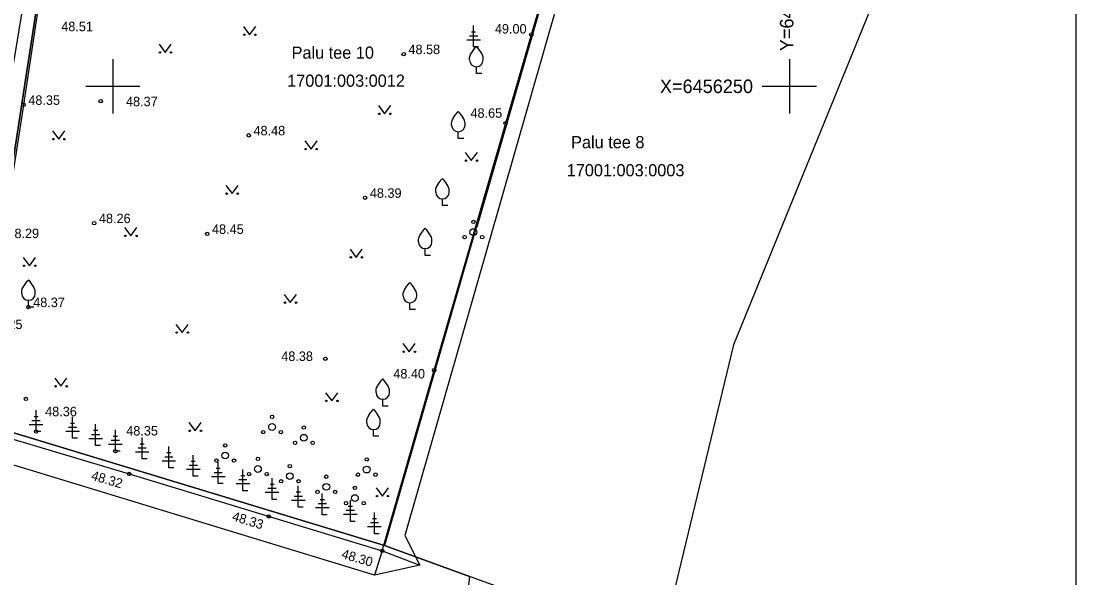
# Model space of a CAD drawing. Extents: x 640232 to 641398, y 6456157 to 6459248.
# Drawn here: x 641243.2 to 641321.2, y 6456213.7 to 6456254.8 of the extents above; entities that cross this region are included whole.
import ezdxf

# ---------------------------------------------------------------- set-up
doc = ezdxf.new("R2010")
doc.units = 0
for name, color, linetype in [('AED', 7, 'Continuous'), ('HALJASTUS', 7, 'Continuous'), ('KORGUS-EH2000', 7, 'Continuous'), ('MOOTPIIR', 7, 'Continuous'), ('PIIR', 7, 'Continuous'), ('PUU', 7, 'Continuous'), ('VORK', 7, 'Continuous'), ('VORMISTUS', 7, 'Continuous')]:
    doc.layers.add(name, color=color, linetype=linetype)

msp = doc.modelspace()

# ---------------------------------------------------------------- linework, layer by layer
at = {"layer": 'AED'}
for q in [(641269.328, 6456213.856), (641272.697, 6456214.597)]:
    msp.add_line((641269.905, 6456215.658), q, dxfattribs=at)
msp.add_lwpolyline([(641249.405, 6456287.264), (641247.257, 6456274.018), (641244.983, 6456259.27), (641243.396, 6456248.63), (641241.851, 6456238.78), (641240.624, 6456232.057), (641239.661, 6456224.788), (641240.521, 6456224.532), (641251.19, 6456221.351), (641269.905, 6456215.658), (641270.646, 6456218.237), (641273.744, 6456229.021), (641280.928, 6456253.833), (641286.142, 6456271.585)], dxfattribs=at)
at = {"layer": 'HALJASTUS'}
for p, q in [((641259.643, 6456254.415), (641260.106, 6456253.809)), ((641260.106, 6456253.809), (641260.552, 6456254.415)), ((641253.407, 6456253.111), (641253.87, 6456252.504)), ((641253.87, 6456252.504), (641254.316, 6456253.111)), ((641269.621, 6456248.572), (641270.085, 6456247.965)), ((641270.085, 6456247.965), (641270.53, 6456248.572)), ((641245.526, 6456246.7), (641245.99, 6456246.093)), ((641245.99, 6456246.093), (641246.435, 6456246.7)), ((641264.179, 6456245.963), (641264.642, 6456245.356)), ((641264.642, 6456245.356), (641265.088, 6456245.963)), ((641276.028, 6456245.112), (641276.491, 6456244.505)), ((641276.491, 6456244.505), (641276.937, 6456245.112)), ((641258.339, 6456242.672), (641258.803, 6456242.065)), ((641258.803, 6456242.065), (641259.248, 6456242.672)), ((641250.855, 6456239.552), (641251.319, 6456238.945)), ((641251.319, 6456238.945), (641251.764, 6456239.552)), ((641267.524, 6456237.963), (641267.987, 6456237.357)), ((641267.987, 6456237.357), (641268.433, 6456237.963)), ((641243.372, 6456237.339), (641243.835, 6456236.733)), ((641243.835, 6456236.733), (641244.281, 6456237.339)), ((641262.648, 6456234.616), (641263.111, 6456234.01)), ((641263.111, 6456234.01), (641263.557, 6456234.616)), ((641254.654, 6456232.404), (641255.117, 6456231.797)), ((641255.117, 6456231.797), (641255.563, 6456232.404)), ((641271.435, 6456230.986), (641271.899, 6456230.379)), ((641271.899, 6456230.379), (641272.344, 6456230.986)), ((641245.696, 6456228.433), (641246.16, 6456227.826)), ((641246.16, 6456227.826), (641246.605, 6456228.433)), ((641265.709, 6456227.355), (641266.173, 6456226.748)), ((641266.173, 6456226.748), (641266.618, 6456227.355)), ((641255.618, 6456225.142), (641256.081, 6456224.536)), ((641256.081, 6456224.536), (641256.527, 6456225.142)), ((641269.451, 6456220.32), (641269.915, 6456219.713)), ((641269.915, 6456219.713), (641270.36, 6456220.32))]:
    msp.add_line(p, q, dxfattribs=at)
msp.add_lwpolyline([(641289.888, 6456269.734), (641286.142, 6456271.585), (641276.904, 6456239.592)], dxfattribs=at)
for centre in [(641259.705, 6456253.809), (641260.534, 6456253.809), (641253.469, 6456252.504), (641254.298, 6456252.504), (641269.684, 6456247.965), (641270.512, 6456247.965), (641245.589, 6456246.093), (641246.417, 6456246.093), (641264.241, 6456245.356), (641265.07, 6456245.356), (641276.09, 6456244.505), (641276.919, 6456244.505), (641258.402, 6456242.065), (641259.23, 6456242.065), (641250.918, 6456238.945), (641251.747, 6456238.945), (641267.586, 6456237.357), (641268.415, 6456237.357), (641243.434, 6456236.733), (641244.263, 6456236.733), (641262.71, 6456234.01), (641263.539, 6456234.01), (641254.716, 6456231.797), (641255.545, 6456231.797), (641271.498, 6456230.379), (641272.327, 6456230.379), (641245.759, 6456227.826), (641246.587, 6456227.826), (641265.772, 6456226.748), (641266.601, 6456226.748), (641255.68, 6456224.536), (641256.509, 6456224.536), (641269.514, 6456219.713), (641270.342, 6456219.713)]:
    msp.add_circle(centre, 0.055, dxfattribs=at)
at = {"layer": 'KORGUS-EH2000'}
for centre in [(641280.928, 6456253.833), (641271.492, 6456252.379), (641243.396, 6456248.63), (641249.095, 6456248.911), (641279.023, 6456247.265), (641260.04, 6456246.375), (641268.641, 6456241.759), (641248.615, 6456239.886), (641256.974, 6456239.091), (641243.756, 6456233.682), (641265.701, 6456229.862), (641273.744, 6456229.021), (641244.317, 6456224.477), (641250.179, 6456223.022), (641251.19, 6456221.351), (641261.518, 6456218.207), (641269.905, 6456215.658)]:
    msp.add_circle(centre, 0.125, dxfattribs=at)
at = {"layer": 'MOOTPIIR'}
msp.add_lwpolyline([(641272.697, 6456214.597), (641269.328, 6456213.856), (641239.413, 6456222.992), (641238.26, 6456225.193), (641244.31, 6456261.634), (641247.379, 6456289.057), (641249.184, 6456294.76), (641251.376, 6456299.692), (641294.593, 6456281.246), (641289.863, 6456269.673), (641286.915, 6456270.354), (641271.569, 6456216.798)], close=True, dxfattribs=at)
at = {"layer": 'PIIR'}
for points in [[(641239.64, 6456225.31), (641208.22, 6456234.22), (641215.65, 6456273.75), (641220.48, 6456299.72), (641249.24, 6456287.51)], [(641270.08, 6456216.06), (641239.64, 6456225.31), (641249.24, 6456287.51), (641286.12, 6456271.75)], [(641308.52, 6456261.92), (641295.87, 6456230.89), (641290.5, 6456208.63), (641270.08, 6456216.06), (641286.12, 6456271.75)], [(641239.64, 6456225.31), (641270.08, 6456216.06), (641276.35, 6456213.77), (641269.66, 6456156.77), (641231.21, 6456163.61)]]:
    msp.add_lwpolyline(points, close=True, dxfattribs=at)
at = {"layer": 'PUU'}
for p, q in [((641276.662, 6456252.91), (641276.662, 6456254.485)), ((641277.162, 6456253.41), (641276.162, 6456253.41)), ((641276.962, 6456253.71), (641276.362, 6456253.71)), ((641276.812, 6456254.01), (641276.512, 6456254.01)), ((641277.022, 6456252.91), (641276.662, 6456252.91)), ((641276.869, 6456250.951), (641276.869, 6456251.451)), ((641277.269, 6456250.951), (641276.869, 6456250.951)), ((641275.531, 6456246.138), (641275.531, 6456246.638)), ((641275.931, 6456246.138), (641275.531, 6456246.138)), ((641274.358, 6456241.178), (641274.358, 6456241.678)), ((641274.758, 6456241.178), (641274.358, 6456241.178)), ((641273.084, 6456237.505), (641273.084, 6456238.005)), ((641273.484, 6456237.505), (641273.084, 6456237.505)), ((641243.756, 6456233.682), (641243.756, 6456234.182)), ((641271.954, 6456233.496), (641271.954, 6456233.996)), ((641244.156, 6456233.682), (641243.756, 6456233.682)), ((641272.354, 6456233.496), (641271.954, 6456233.496)), ((641269.946, 6456226.367), (641269.946, 6456226.867)), ((641244.317, 6456224.477), (641244.317, 6456226.052)), ((641270.346, 6456226.367), (641269.946, 6456226.367)), ((641244.617, 6456225.277), (641244.017, 6456225.277)), ((641244.467, 6456225.577), (641244.167, 6456225.577)), ((641247.018, 6456223.983), (641247.018, 6456225.558)), ((641244.817, 6456224.977), (641243.817, 6456224.977)), ((641244.677, 6456224.477), (641244.317, 6456224.477)), ((641247.518, 6456224.483), (641246.518, 6456224.483)), ((641247.318, 6456224.783), (641246.718, 6456224.783)), ((641247.168, 6456225.083), (641246.868, 6456225.083)), ((641248.873, 6456224.55), (641248.573, 6456224.55)), ((641248.723, 6456223.45), (641248.723, 6456225.025)), ((641250.179, 6456223.022), (641250.179, 6456224.597)), ((641269.265, 6456224.13), (641269.265, 6456224.63)), ((641247.378, 6456223.983), (641247.018, 6456223.983)), ((641249.223, 6456223.95), (641248.223, 6456223.95)), ((641249.023, 6456224.25), (641248.423, 6456224.25)), ((641250.479, 6456223.822), (641249.879, 6456223.822)), ((641250.329, 6456224.122), (641250.029, 6456224.122)), ((641252.163, 6456222.46), (641252.163, 6456224.035)), ((641269.665, 6456224.13), (641269.265, 6456224.13)), ((641249.083, 6456223.45), (641248.723, 6456223.45)), ((641250.679, 6456223.522), (641249.679, 6456223.522)), ((641250.539, 6456223.022), (641250.179, 6456223.022)), ((641252.663, 6456222.96), (641251.663, 6456222.96)), ((641252.463, 6456223.26), (641251.863, 6456223.26)), ((641252.313, 6456223.56), (641252.013, 6456223.56)), ((641254.281, 6456222.899), (641253.981, 6456222.899)), ((641254.131, 6456221.799), (641254.131, 6456223.374)), ((641252.523, 6456222.46), (641252.163, 6456222.46)), ((641254.631, 6456222.299), (641253.631, 6456222.299)), ((641254.431, 6456222.599), (641253.831, 6456222.599)), ((641256.09, 6456222.274), (641255.79, 6456222.274)), ((641255.94, 6456221.174), (641255.94, 6456222.749)), ((641257.784, 6456220.642), (641257.784, 6456222.217)), ((641254.491, 6456221.799), (641254.131, 6456221.799)), ((641256.44, 6456221.674), (641255.44, 6456221.674)), ((641256.24, 6456221.974), (641255.64, 6456221.974)), ((641258.084, 6456221.442), (641257.484, 6456221.442)), ((641257.934, 6456221.742), (641257.634, 6456221.742)), ((641259.609, 6456220.111), (641259.609, 6456221.686)), ((641256.3, 6456221.174), (641255.94, 6456221.174)), ((641258.284, 6456221.142), (641257.284, 6456221.142)), ((641258.144, 6456220.642), (641257.784, 6456220.642)), ((641260.109, 6456220.611), (641259.109, 6456220.611)), ((641259.909, 6456220.911), (641259.309, 6456220.911)), ((641259.759, 6456221.211), (641259.459, 6456221.211)), ((641261.912, 6456220.57), (641261.612, 6456220.57)), ((641261.762, 6456219.47), (641261.762, 6456221.045)), ((641259.969, 6456220.111), (641259.609, 6456220.111)), ((641262.262, 6456219.97), (641261.262, 6456219.97)), ((641262.062, 6456220.27), (641261.462, 6456220.27)), ((641263.854, 6456219.993), (641263.554, 6456219.993)), ((641263.704, 6456218.893), (641263.704, 6456220.468)), ((641265.477, 6456218.332), (641265.477, 6456219.907)), ((641262.122, 6456219.47), (641261.762, 6456219.47)), ((641264.204, 6456219.393), (641263.204, 6456219.393)), ((641264.004, 6456219.693), (641263.404, 6456219.693)), ((641265.777, 6456219.132), (641265.177, 6456219.132)), ((641265.627, 6456219.432), (641265.327, 6456219.432)), ((641267.549, 6456217.842), (641267.549, 6456219.417)), ((641264.064, 6456218.893), (641263.704, 6456218.893)), ((641265.977, 6456218.832), (641264.977, 6456218.832)), ((641265.837, 6456218.332), (641265.477, 6456218.332)), ((641268.049, 6456218.342), (641267.049, 6456218.342)), ((641267.849, 6456218.642), (641267.249, 6456218.642)), ((641267.699, 6456218.942), (641267.399, 6456218.942)), ((641269.328, 6456216.931), (641269.328, 6456218.506)), ((641267.909, 6456217.842), (641267.549, 6456217.842)), ((641269.828, 6456217.431), (641268.828, 6456217.431)), ((641269.628, 6456217.731), (641269.028, 6456217.731)), ((641269.478, 6456218.031), (641269.178, 6456218.031)), ((641269.688, 6456216.931), (641269.328, 6456216.931))]:
    msp.add_line(p, q, dxfattribs=at)
for points in [[(641276.369, 6456251.951), (641276.369, 6456252.101), (641276.379, 6456252.166), (641276.414, 6456252.296), (641276.474, 6456252.416), (641276.619, 6456252.651), (641276.779, 6456252.856), (641276.869, 6456252.951)], [(641277.369, 6456251.951), (641277.369, 6456252.101), (641277.359, 6456252.166), (641277.324, 6456252.296), (641277.264, 6456252.416), (641277.119, 6456252.651), (641276.959, 6456252.856), (641276.869, 6456252.951)], [(641275.031, 6456247.138), (641275.031, 6456247.288), (641275.041, 6456247.353), (641275.076, 6456247.483), (641275.136, 6456247.603), (641275.281, 6456247.838), (641275.441, 6456248.043), (641275.531, 6456248.138)], [(641276.031, 6456247.138), (641276.031, 6456247.288), (641276.021, 6456247.353), (641275.986, 6456247.483), (641275.926, 6456247.603), (641275.781, 6456247.838), (641275.621, 6456248.043), (641275.531, 6456248.138)], [(641273.858, 6456242.178), (641273.858, 6456242.328), (641273.868, 6456242.393), (641273.903, 6456242.523), (641273.963, 6456242.643), (641274.108, 6456242.878), (641274.268, 6456243.083), (641274.358, 6456243.178)], [(641274.858, 6456242.178), (641274.858, 6456242.328), (641274.848, 6456242.393), (641274.813, 6456242.523), (641274.753, 6456242.643), (641274.608, 6456242.878), (641274.448, 6456243.083), (641274.358, 6456243.178)], [(641272.584, 6456238.505), (641272.584, 6456238.655), (641272.594, 6456238.72), (641272.629, 6456238.85), (641272.689, 6456238.97), (641272.834, 6456239.205), (641272.994, 6456239.41), (641273.084, 6456239.505)], [(641273.584, 6456238.505), (641273.584, 6456238.655), (641273.574, 6456238.72), (641273.539, 6456238.85), (641273.479, 6456238.97), (641273.334, 6456239.205), (641273.174, 6456239.41), (641273.084, 6456239.505)], [(641243.256, 6456234.682), (641243.256, 6456234.832), (641243.266, 6456234.897), (641243.301, 6456235.027), (641243.361, 6456235.147), (641243.506, 6456235.382), (641243.666, 6456235.587), (641243.756, 6456235.682)], [(641244.256, 6456234.682), (641244.256, 6456234.832), (641244.246, 6456234.897), (641244.211, 6456235.027), (641244.151, 6456235.147), (641244.006, 6456235.382), (641243.846, 6456235.587), (641243.756, 6456235.682)], [(641271.454, 6456234.496), (641271.454, 6456234.646), (641271.464, 6456234.711), (641271.499, 6456234.841), (641271.559, 6456234.961), (641271.704, 6456235.196), (641271.864, 6456235.401), (641271.954, 6456235.496)], [(641272.454, 6456234.496), (641272.454, 6456234.646), (641272.444, 6456234.711), (641272.409, 6456234.841), (641272.349, 6456234.961), (641272.204, 6456235.196), (641272.044, 6456235.401), (641271.954, 6456235.496)], [(641269.446, 6456227.367), (641269.446, 6456227.517), (641269.456, 6456227.582), (641269.491, 6456227.712), (641269.551, 6456227.832), (641269.696, 6456228.067), (641269.856, 6456228.272), (641269.946, 6456228.367)], [(641270.446, 6456227.367), (641270.446, 6456227.517), (641270.436, 6456227.582), (641270.401, 6456227.712), (641270.341, 6456227.832), (641270.196, 6456228.067), (641270.036, 6456228.272), (641269.946, 6456228.367)], [(641268.765, 6456225.13), (641268.765, 6456225.28), (641268.775, 6456225.345), (641268.81, 6456225.475), (641268.87, 6456225.595), (641269.015, 6456225.83), (641269.175, 6456226.035), (641269.265, 6456226.13)], [(641269.765, 6456225.13), (641269.765, 6456225.28), (641269.755, 6456225.345), (641269.72, 6456225.475), (641269.66, 6456225.595), (641269.515, 6456225.83), (641269.355, 6456226.035), (641269.265, 6456226.13)]]:
    msp.add_lwpolyline(points, dxfattribs=at)
for centre, radius in [((641276.643, 6456239.973), 0.125), ((641276.643, 6456239.223), 0.25), ((641275.993, 6456238.848), 0.125), ((641277.293, 6456238.848), 0.125), ((641243.568, 6456226.892), 0.125), ((641261.762, 6456225.568), 0.125), ((641261.112, 6456224.443), 0.125), ((641261.762, 6456224.818), 0.25), ((641262.412, 6456224.443), 0.125), ((641264.111, 6456224.774), 0.125), ((641263.461, 6456223.649), 0.125), ((641264.111, 6456224.024), 0.25), ((641264.761, 6456223.649), 0.125), ((641258.299, 6456222.711), 0.25), ((641258.299, 6456223.461), 0.125), ((641257.649, 6456222.336), 0.125), ((641258.949, 6456222.336), 0.125), ((641260.716, 6456222.464), 0.125), ((641268.758, 6456222.419), 0.125), ((641260.066, 6456221.339), 0.125), ((641260.716, 6456221.714), 0.25), ((641261.366, 6456221.339), 0.125), ((641263.077, 6456221.182), 0.25), ((641263.077, 6456221.932), 0.125), ((641268.108, 6456221.294), 0.125), ((641268.758, 6456221.669), 0.25), ((641269.408, 6456221.294), 0.125), ((641262.427, 6456220.807), 0.125), ((641263.727, 6456220.807), 0.125), ((641265.771, 6456220.396), 0.25), ((641265.771, 6456221.146), 0.125), ((641265.121, 6456220.021), 0.125), ((641266.421, 6456220.021), 0.125), ((641267.886, 6456219.566), 0.25), ((641267.886, 6456220.316), 0.125), ((641267.236, 6456219.191), 0.125), ((641268.536, 6456219.191), 0.125)]:
    msp.add_circle(centre, radius, dxfattribs=at)
for centre in [(641276.869, 6456251.951), (641275.531, 6456247.138), (641274.358, 6456242.178), (641273.084, 6456238.505), (641243.756, 6456234.682), (641271.954, 6456234.496), (641269.946, 6456227.367), (641269.265, 6456225.13)]:
    msp.add_arc(centre, 0.5, 180, 0, dxfattribs=at)
at = {"layer": 'VORK'}
for p, q in [((641250, 6456252), (641250, 6456248)), ((641300, 6456252), (641300, 6456248)), ((641248, 6456250), (641252, 6456250)), ((641298, 6456250), (641302, 6456250))]:
    msp.add_line(p, q, dxfattribs=at)
at = {"layer": 'VORMISTUS'}
msp.add_line((641321.18, 6456321.432), (641321.18, 6456180.592), dxfattribs=at)

# ---------------------------------------------------------------- texts
at = {"layer": 'KORGUS-EH2000'}
for s, p in [('48.51', (641246.179, 6456254.072)), ('49.00', (641278.233, 6456253.898)), ('48.58', (641271.842, 6456252.379)), ('48.35', (641243.746, 6456248.63)), ('48.37', (641250.968, 6456248.525)), ('48.65', (641276.43, 6456247.673)), ('48.48', (641260.39, 6456246.375)), ('48.39', (641268.991, 6456241.759)), ('48.26', (641248.965, 6456239.886)), ('48.29', (641242.201, 6456238.78)), ('48.45', (641257.324, 6456239.091)), ('48.37', (641244.106, 6456233.682)), ('48.25', (641240.974, 6456232.057)), ('48.38', (641262.443, 6456229.7)), ('48.40', (641270.725, 6456228.405)), ('48.36', (641244.991, 6456225.612)), ('48.35', (641250.983, 6456224.189))]:
    msp.add_text(s, height=0.7, dxfattribs=at).set_placement(p)
for s, rotation, p in [('48.32', 343.5406, (641248.343, 6456220.941)), ('48.33', 342.94257, (641258.756, 6456217.928)), ('48.30', 343.53651, (641266.843, 6456215.143))]:
    msp.add_text(s, height=0.7, rotation=rotation, dxfattribs=at).set_placement(p)
at = {"layer": 'PIIR'}
for s, p in [('Palu tee 10', (641263.205, 6456252.04)), ('17001:003:0012', (641262.88, 6456249.965)), ('Palu tee 8', (641283.868, 6456245.422)), ('17001:003:0003', (641283.543, 6456243.347))]:
    msp.add_text(s, height=0.9, dxfattribs=at).set_placement(p)
at = {"layer": 'VORK'}
msp.add_text('Y=641300     ', height=1, rotation=90, dxfattribs=at).set_placement((641300.301, 6456252.594))
msp.add_text('X=6456250     ', height=1, dxfattribs=at).set_placement((641290.434, 6456249.5))

doc.saveas('drawing.dxf')
